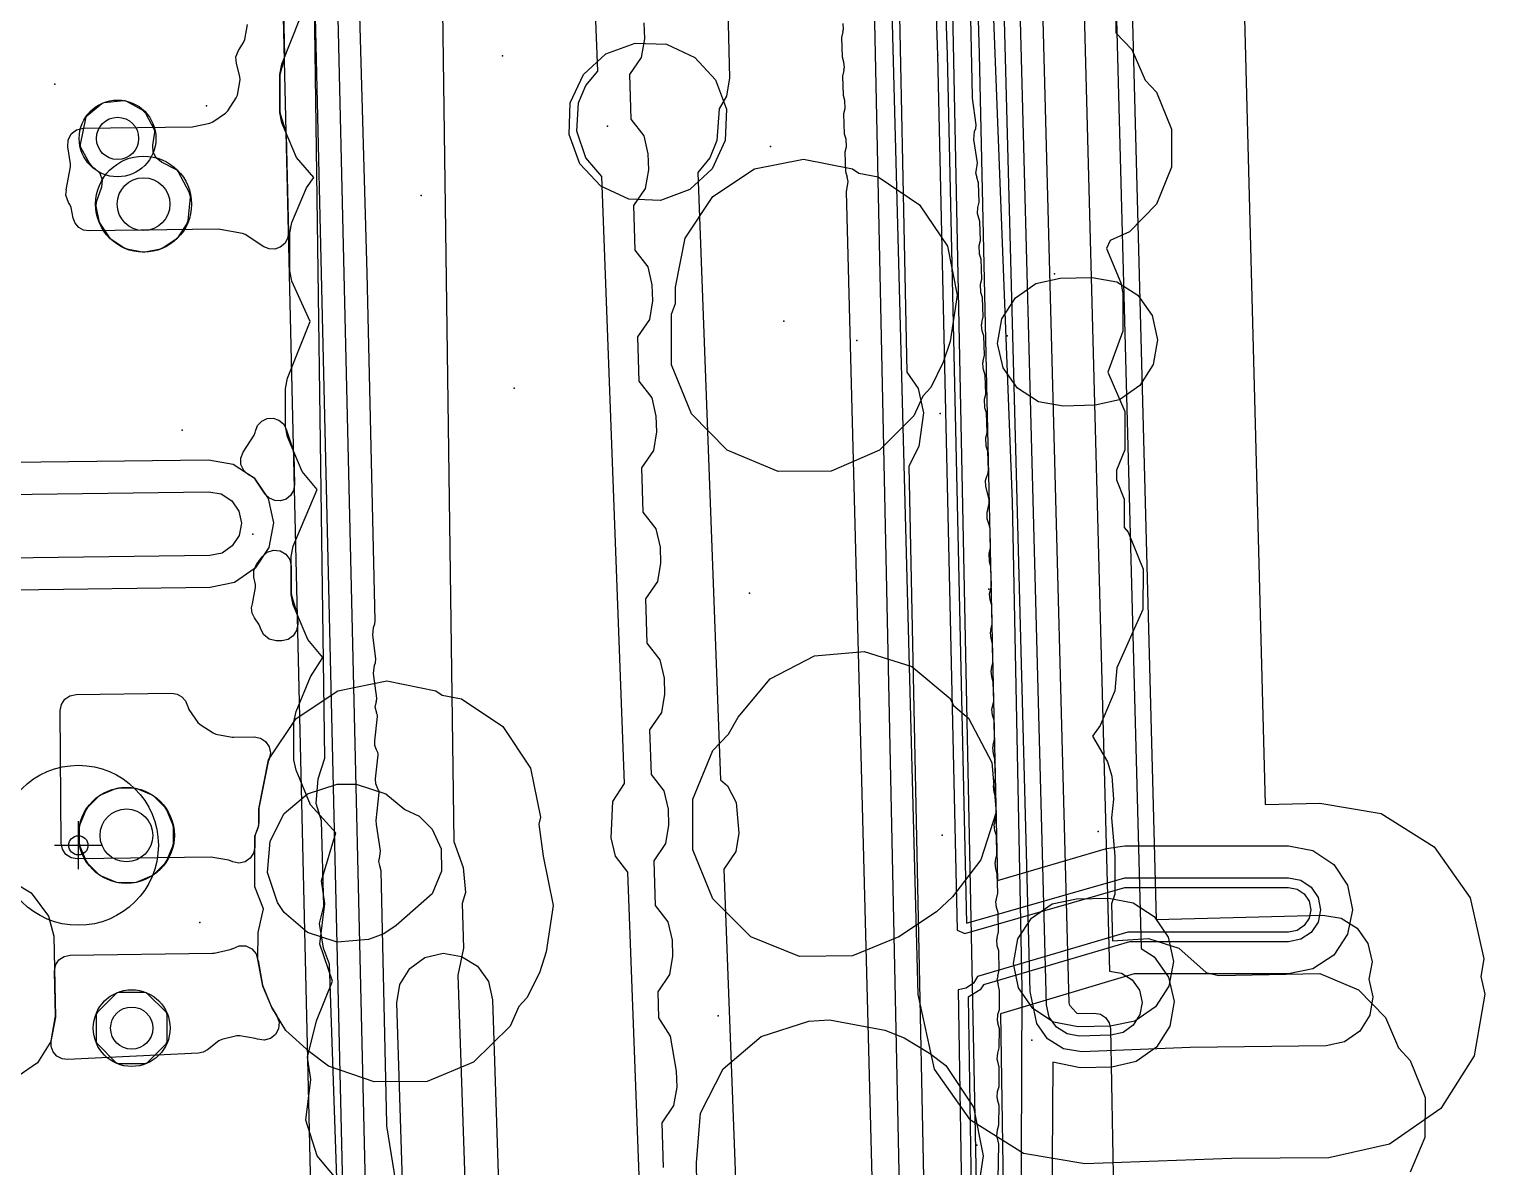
# Model space of a CAD drawing. Header units: metres. Extents: x 17722 to 17999, y 13535 to 15917.
# Drawn here: x 17804.98 to 17850.48, y 14676.13 to 14711.68 of the extents above; entities that cross this region are included whole.
import ezdxf

# ---------------------------------------------------------------- set-up
doc = ezdxf.new("R2010")
doc.units = ezdxf.units.M
for name, color, linetype in [('AI_GREENING_ALLOWED_ZONE', 4, 'Continuous'), ('AI_GREENING_EXCLUSIONS', 1, 'Continuous'), ('AI_GREENING_LAWN', 82, 'Continuous'), ('AI_GREENING_REJECTED', 6, 'Continuous'), ('AI_GREENING_SHRUBS', 92, 'Continuous'), ('AI_GREENING_TREES', 3, 'Continuous')]:
    doc.layers.add(name, color=color, linetype=linetype)

# ---------------------------------------------------------------- blocks, each defined once
blk = doc.blocks.new('AI_TREE')
for p, q in [((0, -0.3), (0, 0.3)), ((-0.3, 0), (0.3, 0))]:
    blk.add_line(p, q)
for radius in [1, 0.12]:
    blk.add_circle((0, 0), radius)
blk = doc.blocks.new('AI_SHRUB')
for radius in [1, 0.55]:
    blk.add_circle((0, 0), radius)

msp = doc.modelspace()

# ---------------------------------------------------------------- linework, layer by layer
at = {"layer": 'AI_GREENING_ALLOWED_ZONE'}
msp.add_lwpolyline([(17812.912, 14712.686), (17812.955, 14710.855), (17812.937, 14710.711), (17812.823, 14710.294), (17812.814, 14710.228), (17812.814, 14709.111), (17812.825, 14709.038), (17812.991, 14708.5), (17813.013, 14708.364), (17813.085, 14705.315), (17813.056, 14705.137), (17812.967, 14704.981), (17812.828, 14704.866), (17812.658, 14704.808), (17812.478, 14704.814), (17812.312, 14704.883), (17811.732, 14705.26), (17811.642, 14705.296), (17810.947, 14705.425), (17810.899, 14705.429), (17806.85, 14705.375), (17806.679, 14705.403), (17806.528, 14705.487), (17806.415, 14705.617), (17806.353, 14705.778), (17806.286, 14706.111), (17806.248, 14706.202), (17806.206, 14706.263), (17806.121, 14706.491), (17806.143, 14706.656), (17806.143, 14706.656), (17806.135, 14706.658), (17806.269, 14707.382), (17806.27, 14707.468), (17806.182, 14708.004), (17806.193, 14708.217), (17806.292, 14708.406), (17806.461, 14708.537), (17806.669, 14708.585), (17810.078, 14708.63), (17810.126, 14708.635), (17810.627, 14708.742), (17810.715, 14708.78), (17811.117, 14709.056), (17811.184, 14709.125), (17811.449, 14709.533), (17811.485, 14709.623), (17811.572, 14710.093), (17811.567, 14710.205), (17811.455, 14710.603), (17811.441, 14710.814), (17811.516, 14711.011), (17811.681, 14711.264), (17811.716, 14711.354), (17811.805, 14711.831)], dxfattribs=at)
for points in [[(17812.049, 14699.119), (17812.117, 14699.294), (17812.245, 14699.432), (17812.414, 14699.512), (17812.601, 14699.525), (17812.78, 14699.467), (17812.924, 14699.348), (17813.015, 14699.184), (17813.221, 14698.557), (17813.246, 14698.413), (17813.269, 14697.445), (17813.24, 14697.266), (17813.148, 14697.108), (17813.007, 14696.994), (17812.833, 14696.938), (17812.652, 14696.947), (17812.485, 14697.022), (17812.357, 14697.15), (17812.038, 14697.614), (17811.957, 14697.688), (17811.836, 14697.758), (17811.684, 14697.891), (17811.598, 14698.074), (17811.591, 14698.276), (17811.665, 14698.464), (17812.005, 14698.989), (17812.041, 14699.078), (17812.049, 14699.119)], [(17811.954, 14693.725), (17812.048, 14694.232), (17812.047, 14694.329), (17811.999, 14694.554), (17811.999, 14694.76), (17812.082, 14694.95), (17812.259, 14695.196), (17812.413, 14695.336), (17812.611, 14695.401), (17812.819, 14695.38), (17812.999, 14695.276), (17813.122, 14695.108), (17813.165, 14694.904), (17813.165, 14694.053), (17813.176, 14693.979), (17813.343, 14693.44), (17813.365, 14693.304), (17813.371, 14693.083), (17813.336, 14692.889), (17813.23, 14692.724), (17813.068, 14692.612), (17812.876, 14692.571), (17812.7, 14692.57), (17812.479, 14692.619), (17812.302, 14692.76), (17812.206, 14692.966), (17812.201, 14692.991), (17812.161, 14693.083), (17812.018, 14693.284), (17811.946, 14693.433), (17811.927, 14693.597), (17811.954, 14693.725)], [(17812.029, 14686.122), (17811.992, 14685.932), (17811.885, 14685.771), (17811.724, 14685.662), (17811.534, 14685.622), (17811.344, 14685.658), (17811.22, 14685.707), (17810.717, 14685.8), (17810.669, 14685.804), (17806.482, 14685.749), (17806.29, 14685.785), (17806.125, 14685.892), (17806.015, 14686.054), (17805.976, 14686.246), (17805.949, 14690.388), (17805.985, 14690.578), (17806.092, 14690.741), (17806.252, 14690.851), (17806.442, 14690.891), (17809.434, 14690.93), (17809.603, 14690.903), (17809.752, 14690.821), (17809.866, 14690.693), (17809.929, 14690.534), (17809.935, 14690.509), (17809.973, 14690.42), (17810.249, 14690.019), (17810.318, 14689.951), (17810.726, 14689.686), (17810.816, 14689.65), (17811.319, 14689.557), (17811.368, 14689.553), (17812.011, 14689.562), (17812.204, 14689.526), (17812.369, 14689.418), (17812.479, 14689.255), (17812.518, 14689.063), (17812.48, 14688.87), (17812.448, 14688.793), (17812.158, 14687.335), (17812.153, 14687.286), (17812.153, 14686.887), (17812.122, 14686.714), (17812.044, 14686.503), (17812.029, 14686.417), (17812.029, 14686.122)], [(17806.181, 14679.478), (17806.004, 14679.501), (17805.846, 14679.586), (17805.728, 14679.72), (17805.665, 14679.887), (17805.665, 14680.066), (17805.793, 14680.784), (17805.797, 14680.833), (17805.768, 14682.236), (17805.803, 14682.429), (17805.909, 14682.593), (17806.07, 14682.705), (17806.262, 14682.746), (17810.708, 14682.805), (17810.757, 14682.81), (17811.257, 14682.916), (17811.346, 14682.955), (17811.349, 14682.956), (17811.54, 14683.036), (17811.747, 14683.031), (17811.934, 14682.943), (17812.069, 14682.786), (17812.13, 14682.588), (17812.131, 14682.579), (17812.275, 14681.805), (17812.29, 14681.754), (17812.556, 14681.121), (17812.573, 14681.088), (17812.721, 14680.843), (17812.79, 14680.65), (17812.774, 14680.446), (17812.679, 14680.264), (17812.518, 14680.137), (17812.32, 14680.085), (17812.118, 14680.116), (17812.045, 14680.143), (17811.565, 14680.223), (17811.468, 14680.22), (17811, 14680.111), (17810.903, 14680.064), (17810.552, 14679.787), (17810.418, 14679.711), (17810.267, 14679.68), (17806.181, 14679.478)]]:
    msp.add_lwpolyline(points, close=True, dxfattribs=at)
at = {"layer": 'AI_GREENING_EXCLUSIONS'}
for points in [[(17831.804, 14730.311), (17832.411, 14700.959), (17832.766, 14700.449), (17832.934, 14699.687), (17832.789, 14698.64), (17832.471, 14698.025), (17833.233, 14661.154)], [(17842.699, 14721.936), (17843.611, 14687.45), (17845.317, 14687.496), (17847.24, 14687.166), (17848.89, 14686.125), (17850.017, 14684.532), (17850.448, 14682.629), (17850.353, 14682.079), (17850.477, 14681.524), (17850.141, 14679.602), (17849.096, 14677.955), (17847.499, 14676.834), (17845.595, 14676.408), (17842.561, 14676.387), (17837.975, 14676.219), (17836.052, 14676.549), (17834.402, 14677.59), (17833.276, 14679.183), (17832.764, 14681.514), (17831.545, 14727.643)], [(17839.108, 14725.342), (17840.205, 14683.859), (17845.41, 14683.997), (17845.987, 14683.898), (17846.482, 14683.586), (17846.82, 14683.108), (17846.949, 14682.537), (17846.855, 14681.992), (17846.978, 14681.442), (17846.877, 14680.866), (17846.564, 14680.371), (17846.085, 14680.035), (17845.514, 14679.907), (17841.269, 14679.857), (17837.883, 14679.718), (17837.306, 14679.817), (17836.811, 14680.129), (17836.473, 14680.607), (17836.263, 14681.607), (17835.043, 14727.736)], [(17837.569, 14726.8), (17838.747, 14682.24), (17838.747, 14682.24), (17839.122, 14682.176), (17839.452, 14681.968), (17839.677, 14681.649), (17839.763, 14681.268), (17839.697, 14680.884), (17839.489, 14680.554), (17839.171, 14680.329), (17838.79, 14680.242), (17837.8, 14680.216), (17837.416, 14680.282), (17837.086, 14680.49), (17836.86, 14680.809), (17836.774, 14681.189), (17835.544, 14727.733)], [(17838.587, 14726.116), (17839.729, 14682.953), (17840.14, 14682.693), (17840.591, 14682.056), (17840.763, 14681.295), (17840.631, 14680.526), (17840.215, 14679.866), (17839.578, 14679.415), (17838.817, 14679.243), (17837.827, 14679.217), (17836.976, 14679.4), (17836.945, 14674.831)], [(17824.309, 14668.887), (17823.692, 14685.336), (17823.303, 14685.838), (17823.167, 14686.408), (17823.222, 14687.544), (17823.588, 14688.108), (17822.876, 14707.081), (17822.378, 14707.657), (17822.093, 14708.49), (17822.152, 14709.376), (17822.378, 14709.917), (17822.749, 14710.366), (17822.153, 14725.387)], [(17834.354, 14721.738), (17834.667, 14710.896), (17835.244, 14685.074), (17838.655, 14686.08), (17839.221, 14686.161), (17844.338, 14686.161), (17845.103, 14686.009), (17845.752, 14685.576), (17846.186, 14684.927), (17846.338, 14684.161), (17846.186, 14683.396), (17845.752, 14682.747), (17845.103, 14682.314), (17844.338, 14682.161), (17839.51, 14682.161), (17835.337, 14680.905), (17835.453, 14673.456)], [(17833.041, 14720.423), (17833.368, 14710.867), (17833.978, 14683.52), (17834.227, 14683.418), (17839.221, 14684.861), (17844.338, 14684.861), (17844.606, 14684.808), (17844.833, 14684.656), (17844.985, 14684.429), (17845.038, 14684.161), (17844.985, 14683.894), (17844.833, 14683.666), (17844.606, 14683.515), (17844.338, 14683.461), (17839.322, 14683.461), (17834.623, 14682.076), (17834.491, 14681.87), (17834.266, 14681.715), (17834.019, 14681.662), (17834.153, 14673.427)], [(17833.341, 14720.431), (17833.668, 14710.874), (17834.273, 14683.745), (17839.221, 14685.161), (17844.338, 14685.161), (17844.721, 14685.085), (17845.045, 14684.869), (17845.262, 14684.544), (17845.338, 14684.161), (17845.262, 14683.779), (17845.045, 14683.454), (17844.721, 14683.238), (17844.338, 14683.161), (17839.366, 14683.161), (17834.806, 14681.817), (17834.706, 14681.662), (17834.325, 14681.427), (17834.453, 14673.434)], [(17813.782, 14675.482), (17812.802, 14717.403)], [(17814.782, 14675.505), (17813.802, 14717.432)], [(17817.826, 14717.607), (17818.253, 14686.293), (17818.544, 14685.481), (17818.618, 14684.704), (17818.511, 14684.356), (17818.551, 14682.961), (17818.378, 14682.123), (17819.339, 14654.046)], [(17817.826, 14717.607), (17818.253, 14686.293), (17818.544, 14685.481), (17818.618, 14684.704), (17818.511, 14684.356), (17818.551, 14682.961), (17818.378, 14682.123), (17819.339, 14654.046)], [(17826.687, 14717.332), (17826.871, 14710.163), (17826.771, 14709.586), (17826.546, 14709.192), (17826.474, 14708.198), (17826.248, 14707.657), (17825.873, 14707.205), (17826.586, 14688.222), (17826.806, 14688.036), (17827.075, 14687.516), (17827.155, 14686.557), (17827.062, 14685.979), (17826.69, 14685.434), (17827.407, 14666.326)], [(17815.343, 14653.866), (17814.365, 14682.457), (17814.176, 14682.957), (17814.057, 14683.728), (17814.191, 14684.278), (17814.11, 14686.941), (17814.11, 14686.941), (17813.943, 14687.479), (17814.014, 14688.256), (17814.217, 14688.9), (17813.874, 14714.018)], [(17815.343, 14653.866), (17814.365, 14682.457), (17814.176, 14682.957), (17814.057, 14683.728), (17814.191, 14684.278), (17814.11, 14686.941), (17814.11, 14686.941), (17813.943, 14687.479), (17814.014, 14688.256), (17814.217, 14688.9), (17813.874, 14714.018)], [(17814.733, 14675.571), (17813.979, 14676.467), (17813.626, 14677.583), (17813.78, 14678.853), (17813.676, 14679.559), (17813.961, 14680.694), (17814.455, 14681.926), (17814.066, 14683.085), (17814.22, 14684.355), (17814.116, 14685.061), (17814.562, 14686.569), (17813.772, 14687.445), (17813.318, 14688.528), (17813.253, 14688.851), (17813.253, 14690.038), (17813.318, 14690.361), (17813.772, 14691.444), (17814.159, 14692.048), (17813.684, 14692.609), (17813.23, 14693.693), (17813.165, 14694.015), (17813.165, 14695.203), (17813.23, 14695.525), (17813.978, 14697.3), (17813.509, 14697.855), (17813.055, 14698.939), (17812.99, 14699.261), (17812.99, 14700.448), (17813.055, 14700.771), (17813.761, 14702.545), (17813.188, 14703.807), (17813.123, 14704.129), (17813.123, 14705.317), (17813.188, 14705.639), (17813.641, 14706.723), (17813.873, 14707.041), (17813.332, 14707.668), (17812.879, 14708.751), (17812.814, 14709.074), (17812.814, 14710.261), (17812.879, 14710.584), (17813.742, 14712.775)], [(17838.929, 14712.504), (17838.943, 14711.57), (17839.447, 14711.047), (17839.857, 14710.085), (17840.214, 14709.709), (17840.682, 14708.556), (17840.682, 14707.368), (17840.214, 14706.215), (17839.365, 14705.347), (17838.761, 14705.08), (17838.652, 14704.822), (17839.098, 14703.757), (17839.163, 14703.434), (17839.163, 14702.247), (17838.694, 14700.96), (17839.222, 14699.728), (17839.222, 14698.54), (17838.968, 14697.897), (17838.968, 14697.598), (17839.205, 14696.996), (17839.205, 14696.103), (17839.329, 14695.96), (17839.797, 14694.807), (17839.783, 14693.549), (17838.975, 14691.72), (17838.91, 14691), (17838.457, 14689.916), (17838.21, 14689.583), (17838.686, 14688.783), (17838.813, 14688.333), (17838.866, 14687.615), (17838.807, 14687.03), (17838.909, 14685.835), (17838.909, 14684.648), (17838.806, 14684.351), (17838.835, 14683.187), (17839.96, 14683.263), (17840.909, 14682.963), (17841.762, 14682.2), (17842.151, 14682.108), (17845.317, 14682.165), (17846.527, 14681.659), (17847.376, 14680.791), (17847.774, 14679.842), (17848.143, 14679.453), (17848.611, 14678.3), (17848.597, 14677.042), (17848.143, 14675.959)], [(17824.191, 14711.877), (17824.206, 14711.377), (17824.11, 14710.799), (17823.741, 14710.261), (17823.783, 14708.867), (17824.185, 14708.352), (17824.317, 14707.782), (17824.333, 14707.282), (17824.236, 14706.705), (17823.867, 14706.166), (17823.91, 14704.772), (17824.311, 14704.257), (17824.443, 14703.687), (17824.459, 14703.187), (17824.362, 14702.61), (17823.993, 14702.071), (17824.036, 14700.678), (17824.438, 14700.163), (17824.569, 14699.592), (17824.585, 14699.093), (17824.488, 14698.515), (17824.119, 14697.976), (17824.162, 14696.583), (17824.564, 14696.068), (17824.696, 14695.498), (17824.711, 14694.998), (17824.615, 14694.42), (17824.245, 14693.882), (17824.288, 14692.488), (17824.69, 14691.973), (17824.822, 14691.403), (17824.837, 14690.903), (17824.741, 14690.326), (17824.371, 14689.787), (17824.414, 14688.393), (17824.816, 14687.878), (17824.948, 14687.308), (17824.963, 14686.808), (17824.867, 14686.231), (17824.497, 14685.692), (17824.54, 14684.299), (17824.942, 14683.784), (17825.074, 14683.213), (17825.089, 14682.714), (17824.993, 14682.136), (17824.624, 14681.597), (17824.649, 14680.782), (17825.011, 14680.214), (17825.2, 14679.119), (17825.216, 14678.619), (17825.119, 14678.041), (17824.75, 14677.503), (17824.793, 14676.109)], [(17835.117, 14712.001), (17835.699, 14696.922), (17836.006, 14681.703), (17835.973, 14673.861)], [(17804.469, 14698.147), (17810.584, 14698.227), (17811.352, 14698.085), (17812.006, 14697.66), (17812.448, 14697.017), (17812.61, 14696.254), (17812.468, 14695.487), (17812.043, 14694.832), (17811.4, 14694.39), (17810.637, 14694.228), (17804.516, 14694.147)], [(17803.481, 14697.133), (17810.597, 14697.227), (17810.981, 14697.156), (17811.308, 14696.944), (17811.529, 14696.622), (17811.611, 14696.241), (17811.54, 14695.857), (17811.327, 14695.53), (17811.006, 14695.309), (17810.624, 14695.228), (17803.505, 14695.134)], [(17804.483, 14685.027), (17805.043, 14684.694), (17805.586, 14683.965), (17805.746, 14683.334), (17805.798, 14680.808), (17805.66, 14680.04), (17805.239, 14679.383), (17804.598, 14678.937)], [(17816.708, 14673.696), (17816.466, 14681.254), (17816.562, 14681.831), (17816.871, 14682.328), (17817.347, 14682.669), (17817.917, 14682.801), (17818.494, 14682.705), (17818.991, 14682.396), (17819.332, 14681.92), (17819.464, 14681.35), (17819.69, 14674.316)]]:
    msp.add_lwpolyline(points, dxfattribs=at)
for points in [[(17825.785, 14710.799), (17826.432, 14710.1), (17826.773, 14709.183), (17826.734, 14708.197), (17826.325, 14707.315), (17825.626, 14706.668), (17824.709, 14706.327), (17823.723, 14706.366), (17822.841, 14706.775), (17822.194, 14707.474), (17821.853, 14708.391), (17821.892, 14709.377), (17822.301, 14710.259), (17823, 14710.906), (17823.917, 14711.247), (17824.903, 14711.208), (17825.785, 14710.799)], [(17826.35, 14706.448), (17827.648, 14707.315), (17829.178, 14707.619), (17830.709, 14707.315), (17830.908, 14707.182), (17831.511, 14707.062), (17832.809, 14706.195), (17833.676, 14704.897), (17833.98, 14703.366), (17833.759, 14701.925), (17833.547, 14701.271), (17833.155, 14700.481), (17832.906, 14700.213), (17832.633, 14699.601), (17831.553, 14698.52), (17830.045, 14697.873), (17828.384, 14697.857), (17826.798, 14698.52), (17825.675, 14699.664), (17825.055, 14701.187), (17825.055, 14702.77), (17825.178, 14703.106), (17825.178, 14703.619), (17825.483, 14705.15), (17826.35, 14706.448)], [(17838.293, 14699.926), (17837.293, 14699.903), (17836.524, 14700.038), (17835.866, 14700.457), (17835.418, 14701.096), (17835.248, 14701.858), (17835.383, 14702.626), (17835.802, 14703.285), (17836.441, 14703.733), (17837.203, 14703.902), (17838.202, 14703.925), (17838.971, 14703.79), (17839.629, 14703.371), (17840.078, 14702.732), (17840.247, 14701.971), (17840.112, 14701.202), (17839.693, 14700.544), (17839.054, 14700.095), (17838.293, 14699.926)], [(17832.566, 14691.764), (17833.761, 14690.76), (17833.871, 14690.548), (17834.342, 14690.152), (17835.062, 14688.768), (17835.197, 14687.213), (17834.727, 14685.725), (17833.839, 14684.568), (17833.338, 14684.097), (17832.161, 14683.321), (17830.716, 14682.717), (17829.055, 14682.701), (17827.533, 14683.321), (17826.346, 14684.508), (17825.726, 14686.03), (17825.726, 14687.613), (17826.346, 14689.136), (17826.841, 14689.651), (17827.134, 14690.185), (17828.138, 14691.38), (17829.523, 14692.099), (17831.078, 14692.234), (17832.566, 14691.764)], [(17812.153, 14687.311), (17812.457, 14688.842), (17813.325, 14690.139), (17814.622, 14691.007), (17816.153, 14691.311), (17817.684, 14691.007), (17817.883, 14690.873), (17818.486, 14690.754), (17819.783, 14689.886), (17820.651, 14688.589), (17820.955, 14687.058), (17820.912, 14686.841), (17821.042, 14685.837), (17821.357, 14684.291), (17821.136, 14682.85), (17820.924, 14682.195), (17820.531, 14681.405), (17820.282, 14681.138), (17820.01, 14680.525), (17818.866, 14679.402), (17817.421, 14678.798), (17815.76, 14678.782), (17814.33, 14679.269), (17813.741, 14679.719), (17812.998, 14680.387), (17812.563, 14681.104), (17812.28, 14681.779), (17812.126, 14682.603), (17812.134, 14683.451), (17812.3, 14684.19), (17812.029, 14684.878), (17812.029, 14686.462), (17812.153, 14686.798), (17812.153, 14687.311)], [(17817.165, 14687.091), (17817.571, 14686.685), (17817.851, 14686.064), (17817.87, 14685.373), (17817.571, 14684.655), (17816.447, 14683.669), (17816.065, 14683.413), (17815.587, 14683.228), (17814.604, 14683.149), (17813.673, 14683.454), (17812.95, 14684.074), (17812.736, 14684.392), (17812.431, 14685.323), (17812.509, 14686.306), (17812.95, 14687.165), (17813.673, 14687.785), (17814.604, 14688.09), (17815.198, 14688.09), (17816.129, 14687.785), (17816.72, 14687.297), (17817.165, 14687.091)], [(17837.765, 14680.508), (17836.998, 14680.65), (17836.343, 14681.076), (17835.902, 14681.719), (17835.74, 14682.482), (17835.883, 14683.25), (17836.308, 14683.904), (17836.951, 14684.345), (17837.715, 14684.507), (17838.72, 14684.52), (17839.487, 14684.377), (17840.141, 14683.952), (17840.583, 14683.308), (17840.745, 14682.545), (17840.602, 14681.778), (17840.177, 14681.124), (17839.533, 14680.682), (17838.77, 14680.52), (17837.765, 14680.508)], [(17829.994, 14680.72), (17831.726, 14680.397), (17832.326, 14680.162), (17833.115, 14679.685), (17833.624, 14679.295), (17834.491, 14677.997), (17834.796, 14676.467), (17834.574, 14675.026), (17834.362, 14674.371), (17833.97, 14673.581), (17833.721, 14673.313), (17833.449, 14672.701), (17832.305, 14671.578), (17830.782, 14670.958), (17829.121, 14670.973), (17827.613, 14671.621), (17826.49, 14672.765), (17825.87, 14674.287), (17825.831, 14676.249), (17825.958, 14677.804), (17826.669, 14679.193), (17827.859, 14680.204), (17829.344, 14680.683), (17829.994, 14680.72)]]:
    msp.add_lwpolyline(points, close=True, dxfattribs=at)
at = {"layer": 'AI_GREENING_LAWN'}
for points in [[(17833.391, 14734.426), (17834.62, 14673.564)], [(17832.22, 14673.529), (17831.015, 14730.593)], [(17835.224, 14673.579), (17835.285, 14676.837), (17835.241, 14677.019), (17835.247, 14677.02), (17835.226, 14677.091), (17835.242, 14677.28), (17835.287, 14677.439), (17835.291, 14678.04), (17835.247, 14678.217), (17835.253, 14678.219), (17835.231, 14678.292), (17835.247, 14678.481), (17835.292, 14678.64), (17835.296, 14679.241), (17835.252, 14679.418), (17835.258, 14679.42), (17835.236, 14679.493), (17835.252, 14679.683), (17835.297, 14679.842), (17835.301, 14680.442), (17835.257, 14680.62), (17835.264, 14680.621), (17835.241, 14680.694), (17835.257, 14680.884), (17835.302, 14681.043), (17835.306, 14681.642), (17835.261, 14681.823), (17835.27, 14681.825), (17835.235, 14681.959), (17835.267, 14682.094), (17835.257, 14682.096), (17835.299, 14682.276), (17835.285, 14682.875), (17835.238, 14683.034), (17835.218, 14683.223), (17835.24, 14683.296), (17835.233, 14683.298), (17835.274, 14683.476), (17835.261, 14684.076), (17835.213, 14684.235), (17835.194, 14684.424), (17835.215, 14684.497), (17835.209, 14684.499), (17835.249, 14684.677), (17835.236, 14685.278), (17835.188, 14685.436), (17835.169, 14685.625), (17835.19, 14685.699), (17835.184, 14685.7), (17835.225, 14685.878), (17835.211, 14686.479), (17835.164, 14686.637), (17835.144, 14686.826), (17835.166, 14686.9), (17835.159, 14686.901), (17835.2, 14687.079), (17835.187, 14687.68), (17835.139, 14687.838), (17835.12, 14688.027), (17835.141, 14688.101), (17835.135, 14688.102), (17835.176, 14688.28), (17835.162, 14688.881), (17835.114, 14689.039), (17835.095, 14689.228), (17835.117, 14689.302), (17835.11, 14689.303), (17835.151, 14689.481), (17835.137, 14690.082), (17835.09, 14690.24), (17835.071, 14690.429), (17835.092, 14690.503), (17835.086, 14690.504), (17835.126, 14690.682), (17835.113, 14691.283), (17835.065, 14691.441), (17835.046, 14691.63), (17835.067, 14691.704), (17835.061, 14691.705), (17835.102, 14691.883), (17835.088, 14692.484), (17835.041, 14692.642), (17835.021, 14692.831), (17835.043, 14692.905), (17835.036, 14692.906), (17835.077, 14693.084), (17835.064, 14693.685), (17835.016, 14693.843), (17834.997, 14694.032), (17835.018, 14694.106), (17835.012, 14694.107), (17835.053, 14694.285), (17835.039, 14694.886), (17834.993, 14695.039), (17834.987, 14695.307), (17835.027, 14695.463), (17835.014, 14696.086), (17834.963, 14696.258), (17834.916, 14696.379), (17834.922, 14696.575), (17834.986, 14696.857), (17834.986, 14696.969), (17834.883, 14697.4), (17834.872, 14697.572), (17834.921, 14697.737), (17834.939, 14697.774), (17834.964, 14697.892), (17834.942, 14698.492), (17834.893, 14698.645), (17834.884, 14698.913), (17834.921, 14699.069), (17834.899, 14699.693), (17834.851, 14699.846), (17834.841, 14700.114), (17834.879, 14700.27), (17834.859, 14700.87), (17834.808, 14701.045), (17834.81, 14701.046), (17834.791, 14701.098), (17834.785, 14701.261), (17834.801, 14701.315), (17834.798, 14701.315), (17834.837, 14701.494), (17834.814, 14702.094), (17834.764, 14702.251), (17834.742, 14702.44), (17834.762, 14702.514), (17834.756, 14702.516), (17834.794, 14702.694), (17834.772, 14703.295), (17834.723, 14703.447), (17834.714, 14703.715), (17834.751, 14703.871), (17834.729, 14704.495), (17834.681, 14704.648), (17834.671, 14704.916), (17834.709, 14705.072), (17834.689, 14705.672), (17834.638, 14705.848), (17834.644, 14705.849), (17834.619, 14705.922), (17834.628, 14706.112), (17834.666, 14706.272), (17834.646, 14706.875), (17834.599, 14707.045), (17834.607, 14707.047), (17834.57, 14707.176), (17834.592, 14707.297), (17834.587, 14707.297), (17834.616, 14707.505), (17834.504, 14708.236), (17834.528, 14708.482), (17834.563, 14708.578), (17834.576, 14708.695), (17834.464, 14709.52), (17834.459, 14709.576), (17834.025, 14730.157)], [(17816.587, 14674.754), (17816.161, 14677.406), (17816.155, 14677.474), (17815.978, 14685.376), (17815.937, 14685.539), (17815.941, 14685.54), (17815.907, 14685.669), (17815.935, 14685.827), (17815.955, 14686), (17815.829, 14686.827), (17815.826, 14686.953), (17815.915, 14687.827), (17815.913, 14687.865), (17815.899, 14687.9), (17815.872, 14687.946), (17815.814, 14688.095), (17815.806, 14688.254), (17815.889, 14689.002), (17815.888, 14689.038), (17815.876, 14689.072), (17815.832, 14689.155), (17815.783, 14689.295), (17815.777, 14689.443), (17815.861, 14690.203), (17815.86, 14690.239), (17815.835, 14690.309), (17815.84, 14690.31), (17815.793, 14690.493), (17815.832, 14690.668), (17815.825, 14690.67), (17815.848, 14690.741), (17815.848, 14690.778), (17815.735, 14691.54), (17815.768, 14691.804), (17815.8, 14691.881), (17815.816, 14692.008), (17815.715, 14692.748), (17815.74, 14692.985), (17815.782, 14693.101), (17815.796, 14693.19), (17815.543, 14704.055), (17815.543, 14704.057), (17814.824, 14729.312)], [(17836.244, 14727.724), (17837.473, 14681.251), (17837.481, 14681.211), (17837.502, 14681.175), (17837.687, 14680.962), (17837.728, 14680.931), (17837.778, 14680.921), (17838.267, 14680.932), (17838.46, 14680.897), (17838.624, 14680.792), (17838.736, 14680.631), (17838.778, 14680.44), (17838.896, 14673.606)], [(17814.459, 14719.186), (17815.481, 14675.546)], [(17830.405, 14711.86), (17830.425, 14711.671), (17830.404, 14711.598), (17830.411, 14711.596), (17830.371, 14711.418), (17830.387, 14710.817), (17830.435, 14710.659), (17830.455, 14710.47), (17830.434, 14710.396), (17830.44, 14710.394), (17830.4, 14710.216), (17830.416, 14709.615), (17830.464, 14709.46), (17830.471, 14709.195), (17830.432, 14709.034), (17830.454, 14708.411), (17830.502, 14708.257), (17830.511, 14707.989), (17830.473, 14707.834), (17830.493, 14707.232), (17830.542, 14707.058), (17830.532, 14707.055), (17830.57, 14706.924), (17830.541, 14706.785), (17830.55, 14706.783), (17830.513, 14706.611), (17831.344, 14674.588)]]:
    msp.add_lwpolyline(points, dxfattribs=at)
for points in [[(17807.075, 14706.275), (17807.066, 14706.146), (17807.158, 14705.686), (17807.195, 14705.597), (17807.465, 14705.192), (17807.533, 14705.124), (17807.938, 14704.853), (17808.027, 14704.816), (17808.505, 14704.721), (17808.601, 14704.721), (17809.079, 14704.816), (17809.168, 14704.853), (17809.573, 14705.124), (17809.641, 14705.192), (17809.905, 14705.586), (17809.945, 14705.699), (17810.017, 14706.43), (17809.989, 14706.57), (17809.632, 14707.238), (17809.61, 14707.268), (17809.579, 14707.29), (17809.113, 14707.524), (17808.95, 14707.655), (17808.854, 14707.842), (17808.844, 14708.051), (17808.91, 14708.46), (17808.91, 14708.499), (17808.898, 14708.536), (17808.623, 14709.049), (17808.523, 14709.15), (17808.006, 14709.426), (17807.973, 14709.438), (17807.937, 14709.439), (17807.317, 14709.378), (17807.283, 14709.37), (17807.252, 14709.351), (17806.775, 14708.96), (17806.748, 14708.929), (17806.734, 14708.891), (17806.571, 14708.074), (17806.57, 14708.033), (17806.583, 14707.994), (17806.859, 14707.478), (17806.95, 14707.383), (17807.024, 14707.338), (17807.187, 14707.181), (17807.264, 14706.969), (17807.24, 14706.744), (17807.075, 14706.275)], [(17808.355, 14685.035), (17808.804, 14685.221), (17808.885, 14685.275), (17809.229, 14685.619), (17809.283, 14685.699), (17809.469, 14686.149), (17809.488, 14686.244), (17809.488, 14686.73), (17809.469, 14686.825), (17809.283, 14687.275), (17809.229, 14687.355), (17808.885, 14687.699), (17808.804, 14687.753), (17808.355, 14687.939), (17808.26, 14687.958), (17807.773, 14687.958), (17807.678, 14687.939), (17807.229, 14687.753), (17807.148, 14687.699), (17806.804, 14687.355), (17806.751, 14687.275), (17806.564, 14686.825), (17806.545, 14686.73), (17806.545, 14686.244), (17806.564, 14686.149), (17806.751, 14685.699), (17806.804, 14685.619), (17807.148, 14685.275), (17807.229, 14685.221), (17807.678, 14685.035), (17807.773, 14685.016), (17808.26, 14685.016), (17808.355, 14685.035)], [(17809.257, 14679.969), (17809.283, 14680.008), (17809.292, 14680.053), (17809.292, 14680.873), (17809.283, 14680.919), (17809.257, 14680.957), (17808.677, 14681.537), (17808.639, 14681.563), (17808.593, 14681.572), (17807.773, 14681.572), (17807.728, 14681.563), (17807.689, 14681.537), (17807.11, 14680.957), (17807.084, 14680.919), (17807.075, 14680.873), (17807.075, 14680.053), (17807.084, 14680.008), (17807.11, 14679.969), (17807.689, 14679.39), (17807.728, 14679.364), (17807.773, 14679.355), (17808.593, 14679.355), (17808.639, 14679.364), (17808.677, 14679.39), (17809.257, 14679.969)]]:
    msp.add_lwpolyline(points, close=True, dxfattribs=at)
at = {"layer": 'AI_GREENING_REJECTED'}
for p in [(17819.77, 14710.85), (17833.38, 14710.87), (17805.78, 14709.96), (17810.52, 14709.28), (17823.05, 14708.65), (17828.15, 14708.01), (17817.23, 14706.48), (17837.02, 14704.03), (17828.57, 14702.56), (17830.85, 14701.95), (17835.55, 14702.1), (17820.14, 14700.46), (17833.45, 14699.67), (17809.76, 14699.15), (17811.97, 14695.9), (17834.97, 14694.18), (17827.49, 14694.06), (17833.51, 14686.49), (17838.39, 14686.61), (17810.31, 14683.76), (17826.51, 14680.85), (17836.32, 14680.09), (17834.6, 14676.81)]:
    msp.add_point(p, dxfattribs=at)

# ---------------------------------------------------------------- block references
at = {"layer": 'AI_GREENING_SHRUBS'}
for p, xscale, yscale in [((17807.74, 14708.266), 1.2, 1.2), ((17808.553, 14706.212), 1.5, 1.5), ((17808.017, 14686.487), 1.5, 1.5), ((17808.183, 14680.463), 1.2, 1.2)]:
    msp.add_blockref('AI_SHRUB', p, dxfattribs=dict(at, xscale=xscale, yscale=yscale))
at = {"layer": 'AI_GREENING_TREES', "xscale": 2.5, "yscale": 2.5}
msp.add_blockref('AI_TREE', (17806.516, 14686.176), dxfattribs=at)

doc.saveas('drawing.dxf')
